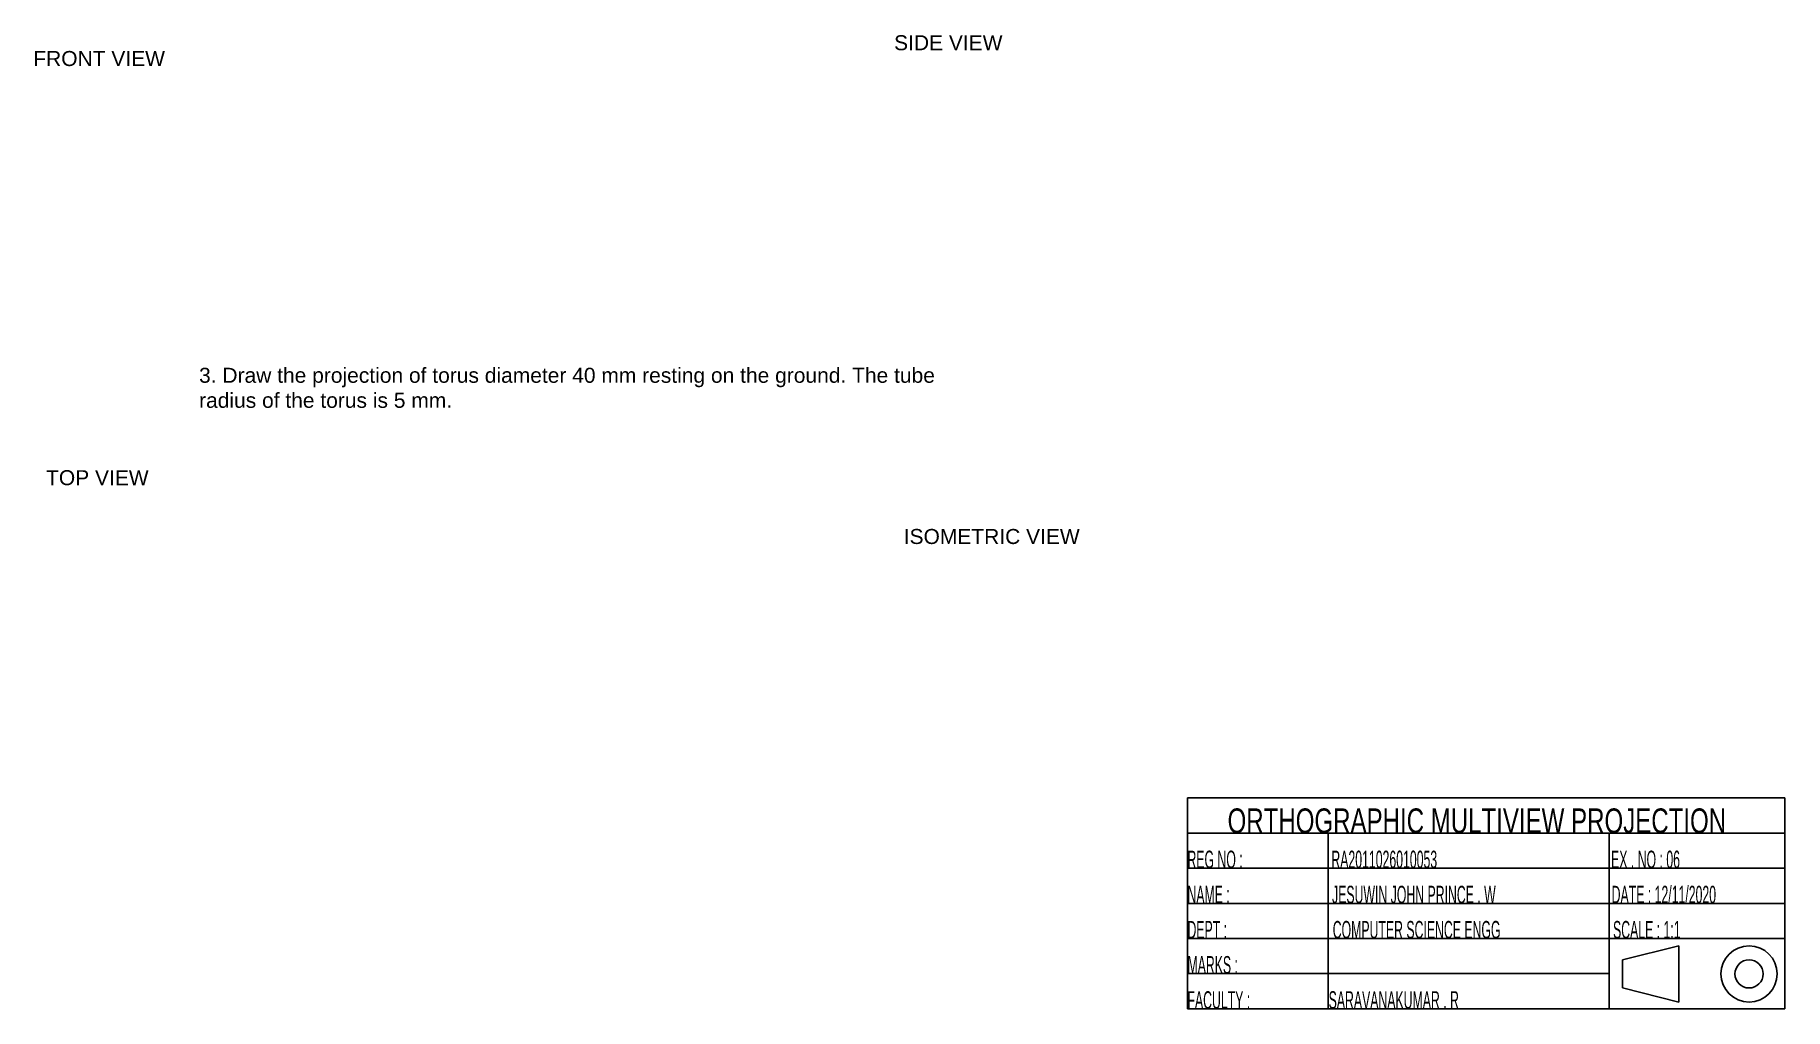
# Paper-space layout 'Layout1' of a CAD drawing. Header units: millimetres. Extents: x 43 to 335, y 14 to 176.
import ezdxf

# ---------------------------------------------------------------- set-up
doc = ezdxf.new("R2010")
doc.units = ezdxf.units.MM
doc.styles.get("Standard").update_dxf_attribs({"font": 'arial.ttf'})

psp = doc.layouts.get("Layout1")

# ---------------------------------------------------------------- linework, layer by layer
for p, q in [((235.04, 48.73), (334.5, 48.73)), ((235.04, 13.62), (235.04, 48.73)), ((334.5, 48.73), (334.5, 13.62)), ((235.04, 42.88), (334.5, 42.88)), ((258.44, 13.62), (258.44, 42.88)), ((305.25, 42.88), (305.25, 13.62)), ((235.04, 37.02), (334.5, 37.02)), ((235.04, 31.17), (334.5, 31.17)), ((235.04, 25.32), (334.5, 25.32)), ((307.46, 21.76), (316.82, 24.1)), ((316.82, 24.1), (316.82, 14.74)), ((307.46, 21.76), (307.46, 17.08)), ((235.04, 19.47), (305.25, 19.47)), ((307.46, 17.08), (316.82, 14.74)), ((334.5, 13.62), (235.04, 13.62))]:
    psp.add_line(p, q)
for radius in [4.68, 2.34]:
    psp.add_circle((328.52, 19.42), radius)

# ---------------------------------------------------------------- texts
for s, p in [('SIDE VIEW', (186.21, 173.21)), ('FRONT VIEW', (42.92, 170.58)), ('TOP VIEW', (45.05, 100.79)), ('ISOMETRIC VIEW', (187.81, 91))]:
    psp.add_text(s, height=2.5).set_placement(p)
for s, height, width, p in [('      ORTHOGRAPHIC MULTIVIEW PROJECTION', 4.0955, 0.7, (235.04, 42.88)), ('REG NO :                          RA2011026010053                                                   EX . NO : 06', 2.92538, 0.5, (235.04, 37.02)), ('NAME :                              JESUWIN JOHN PRINCE . W                                  DATE : 12/11/2020', 2.92538, 0.5, (235.04, 31.17)), ('DEPT :                               COMPUTER SCIENCE ENGG                                 SCALE : 1:1', 2.92538, 0.5, (235.04, 25.32)), ('MARKS :                   ', 2.9254, 0.5, (235.04, 19.47)), ('FACULTY :                       SARAVANAKUMAR . R', 2.9254, 0.5, (235.04, 13.62))]:
    psp.add_text(s, height=height, dxfattribs=dict(width=width)).set_placement(p)
at = {"insert": (70.52, 120.34), "char_height": 2.5, "width": 128.3152, "attachment_point": 1}
psp.add_mtext('3. Draw the projection of torus diameter 40 mm resting on the ground. The tube\\Pradius of the torus is 5 mm.', dxfattribs=at)

doc.saveas('drawing.dxf')
